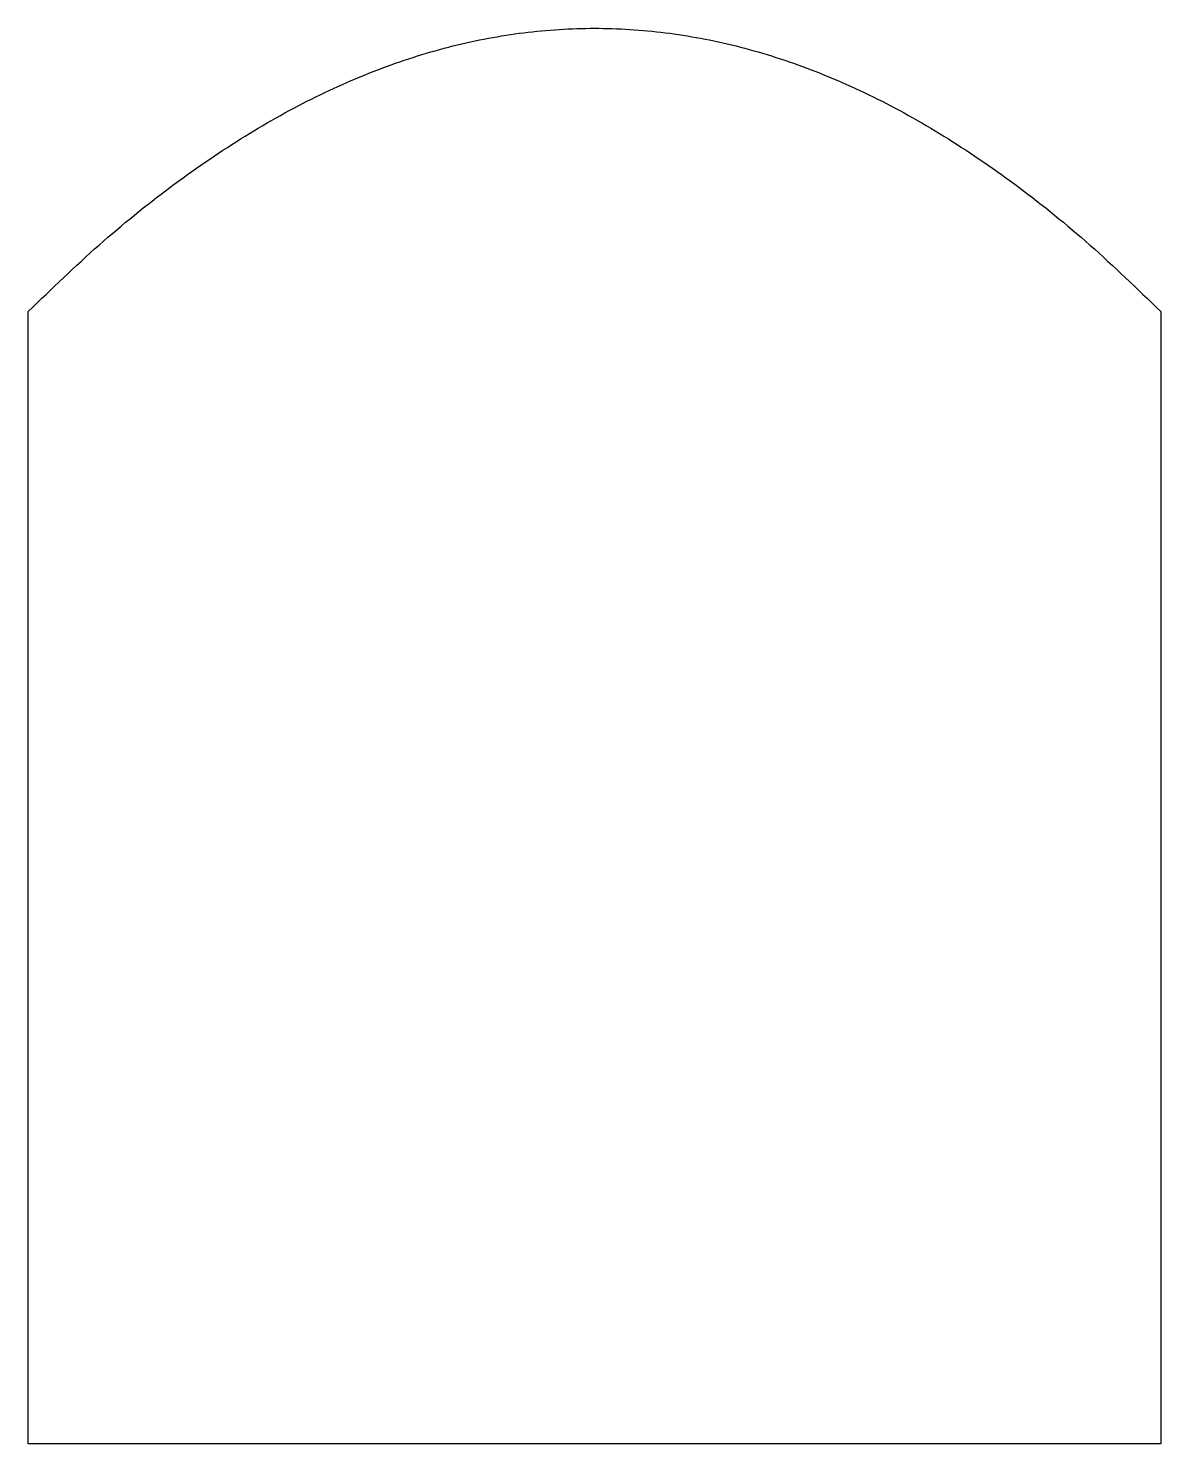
# Model space of a CAD drawing. Header units: metres. Extents: x 0 to 1, y 0 to 1.25.
import ezdxf

# ---------------------------------------------------------------- set-up
doc = ezdxf.new("R2010")
doc.units = ezdxf.units.M

msp = doc.modelspace()

# ---------------------------------------------------------------- linework, layer by layer
for p, q in [((0, 0), (0, 1)), ((1, 1), (1, 0)), ((1, 0), (0, 0))]:
    msp.add_line(p, q)
msp.add_open_spline([(0, 1), (0.5, 1.5), (1, 1)], degree=2)

doc.saveas('drawing.dxf')
